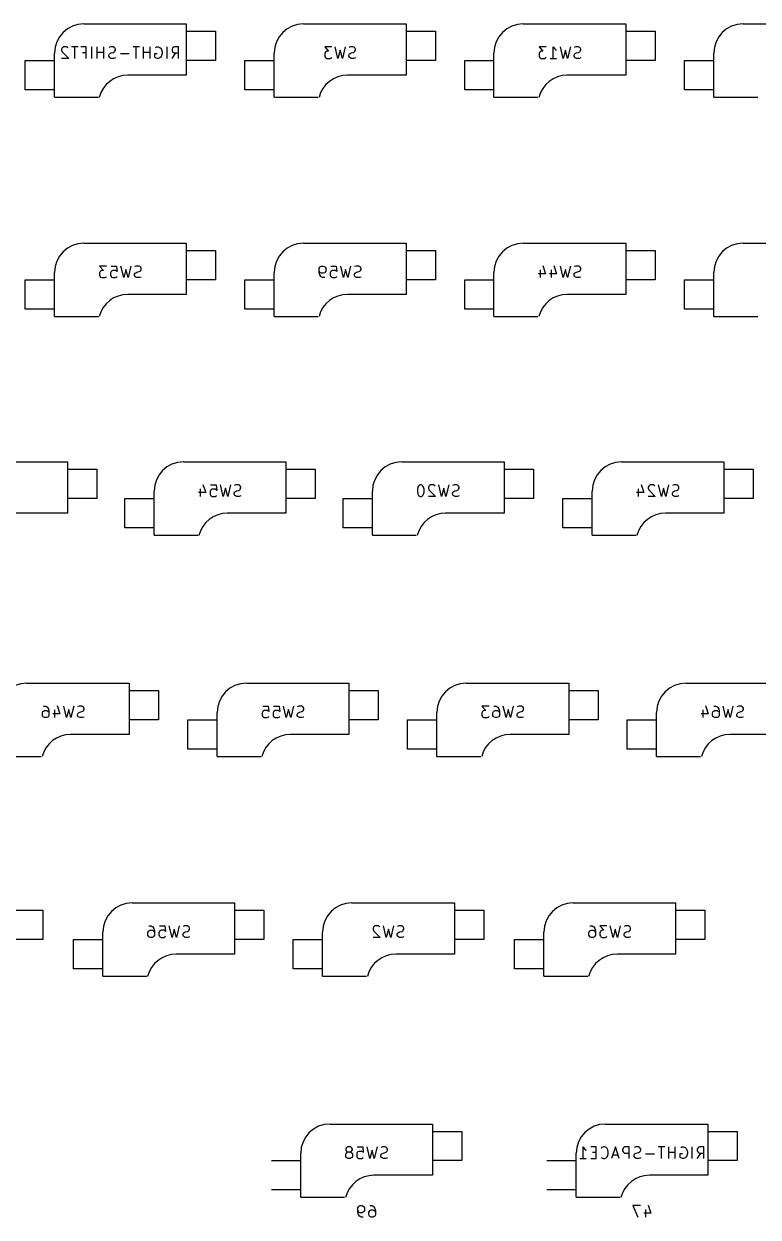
# Model space of a CAD drawing. Extents: x 31 to 377, y -115 to -12.
# Drawn here: x 202.8 to 266.5, y -115.1 to -11.7 of the extents above; entities that cross this region are included whole.
import ezdxf

# ---------------------------------------------------------------- set-up
doc = ezdxf.new("R2010")
doc.units = 0
doc.layers.add('BLACK', color=7, linetype='CONTINUOUS')

msp = doc.modelspace()

# ---------------------------------------------------------------- linework, layer by layer
at = {"layer": 'BLACK', "linetype": 'CONTINUOUS'}
for p, q in [((208.026, -11.684), (216.916, -11.684)), ((216.916, -11.684), (216.916, -16.129)), ((216.916, -12.319), (219.456, -12.319)), ((219.456, -12.319), (219.456, -14.859)), ((227.076, -11.684), (235.966, -11.684)), ((235.966, -11.684), (235.966, -16.129)), ((235.966, -12.319), (238.506, -12.319)), ((238.506, -12.319), (238.506, -14.859)), ((246.126, -11.684), (255.016, -11.684)), ((255.016, -11.684), (255.016, -16.129)), ((255.016, -12.319), (257.556, -12.319)), ((257.556, -12.319), (257.556, -14.859)), ((265.176, -11.684), (274.066, -11.684)), ((205.486, -18.034), (205.486, -14.224)), ((206.153, -13.7716), (206.106, -13.8669)), ((206.106, -13.8669), (206.106, -13.9621)), ((206.106, -13.9621), (206.153, -14.105)), ((206.201, -13.724), (206.153, -13.7716)), ((206.153, -14.105), (206.725, -14.6764)), ((206.296, -13.6764), (206.201, -13.724)), ((206.534, -13.6764), (206.296, -13.6764)), ((206.63, -13.724), (206.534, -13.6764)), ((206.677, -13.7716), (206.63, -13.724)), ((207.534, -13.6764), (206.963, -13.6764)), ((207.249, -14.6764), (207.249, -13.6764)), ((208.249, -13.6764), (207.772, -13.6764)), ((207.915, -14.1526), (208.249, -14.1526)), ((208.249, -14.6764), (208.249, -13.6764)), ((208.725, -14.6764), (208.725, -13.6764)), ((209.201, -14.6764), (209.201, -13.6764)), ((209.772, -14.1526), (209.201, -14.1526)), ((209.772, -14.6764), (209.772, -13.6764)), ((210.344, -13.6764), (210.201, -13.724)), ((210.201, -14.3907), (210.249, -14.2954)), ((210.201, -14.4859), (210.201, -14.3907)), ((210.249, -14.2954), (210.296, -14.2478)), ((210.296, -14.2478), (210.391, -14.2002)), ((210.582, -13.6764), (210.344, -13.6764)), ((210.391, -14.2002), (210.582, -14.1526)), ((210.677, -13.724), (210.582, -13.6764)), ((210.582, -14.1526), (210.677, -14.105)), ((210.725, -13.7716), (210.677, -13.724)), ((210.677, -14.105), (210.725, -14.0573)), ((210.772, -13.8669), (210.725, -13.7716)), ((210.725, -14.0573), (210.772, -13.9621)), ((210.772, -13.9621), (210.772, -13.8669)), ((211.963, -14.2954), (211.201, -14.2954)), ((212.868, -13.6764), (212.296, -13.6764)), ((212.582, -14.6764), (212.582, -13.6764)), ((213.201, -14.6764), (213.201, -13.6764)), ((213.772, -14.1526), (213.201, -14.1526)), ((213.772, -14.6764), (213.772, -13.6764)), ((214.201, -14.5811), (214.201, -14.2478)), ((214.201, -14.2478), (214.391, -14.2478)), ((214.249, -13.724), (214.344, -13.6764)), ((214.344, -13.6764), (214.487, -13.6764)), ((214.487, -13.6764), (214.63, -13.724)), ((214.63, -13.724), (214.725, -13.8192)), ((214.725, -13.8192), (214.772, -13.9145)), ((214.772, -14.4383), (214.725, -14.5335)), ((214.772, -13.9145), (214.82, -14.105)), ((214.82, -14.2478), (214.772, -14.4383)), ((214.82, -14.105), (214.82, -14.2478)), ((215.249, -14.6764), (215.249, -13.6764)), ((215.725, -13.7716), (215.677, -13.8669)), ((215.677, -13.8669), (215.677, -14.0097)), ((215.677, -14.0097), (215.725, -14.105)), ((215.677, -14.6764), (216.011, -14.2002)), ((215.772, -13.724), (215.725, -13.7716)), ((215.725, -14.105), (215.772, -14.1526)), ((215.868, -13.6764), (215.772, -13.724)), ((215.772, -14.1526), (215.868, -14.2002)), ((216.249, -13.6764), (215.868, -13.6764)), ((215.868, -14.2002), (216.249, -14.2002)), ((216.249, -14.6764), (216.249, -13.6764)), ((224.536, -18.034), (224.536, -14.224)), ((229.537, -13.6764), (228.918, -13.6764)), ((228.918, -13.6764), (229.251, -14.0573)), ((228.965, -14.1526), (228.918, -14.2478)), ((228.918, -14.2478), (228.918, -14.4859)), ((229.013, -14.105), (228.965, -14.1526)), ((229.108, -14.0573), (229.013, -14.105)), ((229.251, -14.0573), (229.108, -14.0573)), ((230.061, -14.6764), (229.822, -13.6764)), ((230.251, -13.9621), (230.061, -14.6764)), ((230.441, -14.6764), (230.251, -13.9621)), ((230.68, -13.6764), (230.441, -14.6764)), ((231.156, -13.6764), (231.013, -13.724)), ((231.013, -14.3907), (231.061, -14.2954)), ((231.013, -14.4859), (231.013, -14.3907)), ((231.061, -14.2954), (231.108, -14.2478)), ((231.108, -14.2478), (231.203, -14.2002)), ((231.394, -13.6764), (231.156, -13.6764)), ((231.203, -14.2002), (231.394, -14.1526)), ((231.489, -13.724), (231.394, -13.6764)), ((231.394, -14.1526), (231.489, -14.105)), ((231.537, -13.7716), (231.489, -13.724)), ((231.489, -14.105), (231.537, -14.0573)), ((231.584, -13.8669), (231.537, -13.7716)), ((231.537, -14.0573), (231.584, -13.9621)), ((231.584, -13.9621), (231.584, -13.8669)), ((243.586, -18.034), (243.586, -14.224)), ((248.111, -13.6764), (247.491, -13.6764)), ((247.491, -13.6764), (247.825, -14.0573)), ((247.539, -14.1526), (247.491, -14.2478)), ((247.491, -14.2478), (247.491, -14.4859)), ((247.587, -14.105), (247.539, -14.1526)), ((247.682, -14.0573), (247.587, -14.105)), ((247.825, -14.0573), (247.682, -14.0573)), ((248.73, -14.6764), (248.73, -13.6764)), ((248.73, -13.6764), (248.825, -13.8192)), ((248.825, -13.8192), (248.92, -13.9145)), ((248.92, -13.9145), (249.015, -13.9621)), ((249.587, -14.6764), (249.349, -13.6764)), ((249.777, -13.9621), (249.587, -14.6764)), ((249.968, -14.6764), (249.777, -13.9621)), ((250.206, -13.6764), (249.968, -14.6764)), ((250.682, -13.6764), (250.539, -13.724)), ((250.539, -14.3907), (250.587, -14.2954)), ((250.539, -14.4859), (250.539, -14.3907)), ((250.587, -14.2954), (250.634, -14.2478)), ((250.634, -14.2478), (250.73, -14.2002)), ((250.92, -13.6764), (250.682, -13.6764)), ((250.73, -14.2002), (250.92, -14.1526)), ((251.015, -13.724), (250.92, -13.6764)), ((250.92, -14.1526), (251.015, -14.105)), ((251.063, -13.7716), (251.015, -13.724)), ((251.015, -14.105), (251.063, -14.0573)), ((251.111, -13.8669), (251.063, -13.7716)), ((251.063, -14.0573), (251.111, -13.9621)), ((251.111, -13.9621), (251.111, -13.8669)), ((262.636, -18.034), (262.636, -14.224)), ((202.946, -14.859), (205.486, -14.859)), ((202.946, -17.399), (202.946, -14.859)), ((206.725, -14.6764), (206.106, -14.6764)), ((210.249, -14.5811), (210.201, -14.4859)), ((210.296, -14.6288), (210.249, -14.5811)), ((210.391, -14.6764), (210.296, -14.6288)), ((210.63, -14.6764), (210.391, -14.6764)), ((210.772, -14.6288), (210.63, -14.6764)), ((214.249, -14.6288), (214.201, -14.5811)), ((214.391, -14.6764), (214.249, -14.6288)), ((214.487, -14.6764), (214.391, -14.6764)), ((214.63, -14.6288), (214.487, -14.6764)), ((214.725, -14.5335), (214.63, -14.6288)), ((219.456, -14.859), (216.916, -14.859)), ((221.996, -14.859), (224.536, -14.859)), ((221.996, -17.399), (221.996, -14.859)), ((228.918, -14.4859), (228.965, -14.5811)), ((228.965, -14.5811), (229.013, -14.6288)), ((229.013, -14.6288), (229.108, -14.6764)), ((229.108, -14.6764), (229.394, -14.6764)), ((229.394, -14.6764), (229.489, -14.6288)), ((229.489, -14.6288), (229.537, -14.5811)), ((231.061, -14.5811), (231.013, -14.4859)), ((231.108, -14.6288), (231.061, -14.5811)), ((231.203, -14.6764), (231.108, -14.6288)), ((231.441, -14.6764), (231.203, -14.6764)), ((231.584, -14.6288), (231.441, -14.6764)), ((238.506, -14.859), (235.966, -14.859)), ((241.046, -14.859), (243.586, -14.859)), ((241.046, -17.399), (241.046, -14.859)), ((247.491, -14.4859), (247.539, -14.5811)), ((247.539, -14.5811), (247.587, -14.6288)), ((247.587, -14.6288), (247.682, -14.6764)), ((247.682, -14.6764), (247.968, -14.6764)), ((247.968, -14.6764), (248.063, -14.6288)), ((248.063, -14.6288), (248.111, -14.5811)), ((248.444, -14.6764), (249.015, -14.6764)), ((250.587, -14.5811), (250.539, -14.4859)), ((250.634, -14.6288), (250.587, -14.5811)), ((250.73, -14.6764), (250.634, -14.6288)), ((250.968, -14.6764), (250.73, -14.6764)), ((251.111, -14.6288), (250.968, -14.6764)), ((257.556, -14.859), (255.016, -14.859)), ((260.096, -14.859), (262.636, -14.859)), ((260.096, -17.399), (260.096, -14.859)), ((216.916, -16.129), (211.836, -16.129)), ((235.966, -16.129), (230.886, -16.129)), ((255.016, -16.129), (249.936, -16.129)), ((205.486, -17.399), (202.946, -17.399)), ((224.536, -17.399), (221.996, -17.399)), ((243.586, -17.399), (241.046, -17.399)), ((262.636, -17.399), (260.096, -17.399)), ((205.486, -18.034), (209.296, -18.034)), ((224.536, -18.034), (228.346, -18.034)), ((243.586, -18.034), (247.396, -18.034)), ((262.636, -18.034), (266.446, -18.034)), ((208.026, -30.6889), (216.916, -30.6889)), ((216.916, -30.6889), (216.916, -35.1339)), ((227.076, -30.6889), (235.966, -30.6889)), ((235.966, -30.6889), (235.966, -35.1339)), ((246.126, -30.6889), (255.016, -30.6889)), ((255.016, -30.6889), (255.016, -35.1339)), ((265.176, -30.6889), (274.066, -30.6889)), ((216.916, -31.3239), (219.456, -31.3239)), ((219.456, -31.3239), (219.456, -33.8639)), ((235.966, -31.3239), (238.506, -31.3239)), ((238.506, -31.3239), (238.506, -33.8639)), ((255.016, -31.3239), (257.556, -31.3239)), ((257.556, -31.3239), (257.556, -33.8639)), ((210.011, -32.6813), (209.391, -32.6813)), ((209.391, -32.6813), (209.725, -33.0622)), ((209.582, -33.0622), (209.487, -33.1099)), ((209.725, -33.0622), (209.582, -33.0622)), ((210.391, -32.6813), (210.868, -32.6813)), ((210.534, -33.0622), (210.439, -33.1099)), ((210.772, -33.0622), (210.534, -33.0622)), ((210.868, -33.1099), (210.772, -33.0622)), ((210.868, -32.6813), (210.915, -33.1575)), ((211.487, -33.6813), (211.249, -32.6813)), ((211.677, -32.967), (211.487, -33.6813)), ((211.868, -33.6813), (211.677, -32.967)), ((212.106, -32.6813), (211.868, -33.6813)), ((212.582, -32.6813), (212.439, -32.7289)), ((212.82, -32.6813), (212.582, -32.6813)), ((212.915, -32.7289), (212.82, -32.6813)), ((212.963, -32.7765), (212.915, -32.7289)), ((212.915, -33.1099), (212.963, -33.0622)), ((213.011, -32.8718), (212.963, -32.7765)), ((212.963, -33.0622), (213.011, -32.967)), ((213.011, -32.967), (213.011, -32.8718)), ((228.441, -32.8718), (228.489, -32.7765)), ((228.441, -33.2527), (228.441, -32.8718)), ((228.489, -32.7765), (228.537, -32.7289)), ((228.537, -32.7289), (228.632, -32.6813)), ((228.632, -32.6813), (228.822, -32.6813)), ((228.822, -32.6813), (228.918, -32.7289)), ((228.918, -32.7289), (228.965, -32.7765)), ((228.965, -32.7765), (229.013, -32.8718)), ((229.013, -32.8718), (229.013, -33.1099)), ((229.441, -32.6813), (229.918, -32.6813)), ((229.584, -33.0622), (229.489, -33.1099)), ((229.822, -33.0622), (229.584, -33.0622)), ((229.918, -33.1099), (229.822, -33.0622)), ((229.918, -32.6813), (229.965, -33.1575)), ((230.537, -33.6813), (230.299, -32.6813)), ((230.727, -32.967), (230.537, -33.6813)), ((230.918, -33.6813), (230.727, -32.967)), ((231.156, -32.6813), (230.918, -33.6813)), ((231.632, -32.6813), (231.489, -32.7289)), ((231.87, -32.6813), (231.632, -32.6813)), ((231.965, -32.7289), (231.87, -32.6813)), ((232.013, -32.7765), (231.965, -32.7289)), ((231.965, -33.1099), (232.013, -33.0622)), ((232.061, -32.8718), (232.013, -32.7765)), ((232.013, -33.0622), (232.061, -32.967)), ((232.061, -32.967), (232.061, -32.8718)), ((247.587, -33.0146), (247.587, -33.6813)), ((247.825, -32.6337), (248.063, -33.3479)), ((248.539, -33.0146), (248.539, -33.6813)), ((248.777, -32.6337), (249.015, -33.3479)), ((249.587, -33.6813), (249.349, -32.6813)), ((249.777, -32.967), (249.587, -33.6813)), ((249.968, -33.6813), (249.777, -32.967)), ((250.206, -32.6813), (249.968, -33.6813)), ((250.682, -32.6813), (250.539, -32.7289)), ((250.92, -32.6813), (250.682, -32.6813)), ((251.015, -32.7289), (250.92, -32.6813)), ((251.063, -32.7765), (251.015, -32.7289)), ((251.015, -33.1099), (251.063, -33.0622)), ((251.111, -32.8718), (251.063, -32.7765)), ((251.063, -33.0622), (251.111, -32.967)), ((251.111, -32.967), (251.111, -32.8718)), ((202.946, -33.8639), (205.486, -33.8639)), ((202.946, -36.4039), (202.946, -33.8639)), ((205.486, -37.0389), (205.486, -33.2289)), ((209.439, -33.1575), (209.391, -33.2527)), ((209.391, -33.2527), (209.391, -33.4908)), ((209.391, -33.4908), (209.439, -33.586)), ((209.487, -33.1099), (209.439, -33.1575)), ((209.439, -33.586), (209.487, -33.6337)), ((209.487, -33.6337), (209.582, -33.6813)), ((209.582, -33.6813), (209.868, -33.6813)), ((209.868, -33.6813), (209.963, -33.6337)), ((209.963, -33.6337), (210.011, -33.586)), ((210.391, -33.1575), (210.344, -33.2527)), ((210.344, -33.2527), (210.344, -33.4908)), ((210.344, -33.4908), (210.391, -33.586)), ((210.439, -33.1099), (210.391, -33.1575)), ((210.391, -33.586), (210.439, -33.6337)), ((210.439, -33.6337), (210.534, -33.6813)), ((210.534, -33.6813), (210.772, -33.6813)), ((210.772, -33.6813), (210.868, -33.6337)), ((210.915, -33.1575), (210.868, -33.1099)), ((210.868, -33.6337), (210.915, -33.586)), ((212.439, -33.3956), (212.487, -33.3003)), ((212.439, -33.4908), (212.439, -33.3956)), ((212.487, -33.586), (212.439, -33.4908)), ((212.487, -33.3003), (212.534, -33.2527)), ((212.534, -33.6337), (212.487, -33.586)), ((212.534, -33.2527), (212.63, -33.2051)), ((212.63, -33.6813), (212.534, -33.6337)), ((212.63, -33.2051), (212.82, -33.1575)), ((212.868, -33.6813), (212.63, -33.6813)), ((212.82, -33.1575), (212.915, -33.1099)), ((213.011, -33.6337), (212.868, -33.6813)), ((219.456, -33.8639), (216.916, -33.8639)), ((221.996, -33.8639), (224.536, -33.8639)), ((221.996, -36.4039), (221.996, -33.8639)), ((224.536, -37.0389), (224.536, -33.2289)), ((228.489, -33.2051), (228.441, -33.1099)), ((228.489, -33.4432), (228.441, -33.2527)), ((228.537, -33.2527), (228.489, -33.2051)), ((228.584, -33.586), (228.489, -33.4432)), ((228.632, -33.3003), (228.537, -33.2527)), ((228.632, -33.6337), (228.584, -33.586)), ((228.822, -33.3003), (228.632, -33.3003)), ((228.727, -33.6813), (228.632, -33.6337)), ((228.918, -33.6813), (228.727, -33.6813)), ((228.918, -33.2527), (228.822, -33.3003)), ((228.965, -33.2051), (228.918, -33.2527)), ((229.013, -33.1099), (228.965, -33.2051)), ((229.441, -33.1575), (229.394, -33.2527)), ((229.394, -33.2527), (229.394, -33.4908)), ((229.394, -33.4908), (229.441, -33.586)), ((229.489, -33.1099), (229.441, -33.1575)), ((229.441, -33.586), (229.489, -33.6337)), ((229.489, -33.6337), (229.584, -33.6813)), ((229.584, -33.6813), (229.822, -33.6813)), ((229.822, -33.6813), (229.918, -33.6337)), ((229.965, -33.1575), (229.918, -33.1099)), ((229.918, -33.6337), (229.965, -33.586)), ((231.489, -33.3956), (231.537, -33.3003)), ((231.489, -33.4908), (231.489, -33.3956)), ((231.537, -33.586), (231.489, -33.4908)), ((231.537, -33.3003), (231.584, -33.2527)), ((231.584, -33.6337), (231.537, -33.586)), ((231.584, -33.2527), (231.68, -33.2051)), ((231.68, -33.6813), (231.584, -33.6337)), ((231.68, -33.2051), (231.87, -33.1575)), ((231.918, -33.6813), (231.68, -33.6813)), ((231.87, -33.1575), (231.965, -33.1099)), ((232.061, -33.6337), (231.918, -33.6813)), ((238.506, -33.8639), (235.966, -33.8639)), ((241.046, -33.8639), (243.586, -33.8639)), ((241.046, -36.4039), (241.046, -33.8639)), ((243.586, -37.0389), (243.586, -33.2289)), ((248.063, -33.3479), (247.444, -33.3479)), ((249.015, -33.3479), (248.396, -33.3479)), ((250.539, -33.3956), (250.587, -33.3003)), ((250.539, -33.4908), (250.539, -33.3956)), ((250.587, -33.586), (250.539, -33.4908)), ((250.587, -33.3003), (250.634, -33.2527)), ((250.634, -33.6337), (250.587, -33.586)), ((250.634, -33.2527), (250.73, -33.2051)), ((250.73, -33.6813), (250.634, -33.6337)), ((250.73, -33.2051), (250.92, -33.1575)), ((250.968, -33.6813), (250.73, -33.6813)), ((250.92, -33.1575), (251.015, -33.1099)), ((251.111, -33.6337), (250.968, -33.6813)), ((257.556, -33.8639), (255.016, -33.8639)), ((260.096, -33.8639), (262.636, -33.8639)), ((260.096, -36.4039), (260.096, -33.8639)), ((262.636, -37.0389), (262.636, -33.2289)), ((216.916, -35.1339), (211.836, -35.1339)), ((235.966, -35.1339), (230.886, -35.1339)), ((255.016, -35.1339), (249.936, -35.1339)), ((205.486, -36.4039), (202.946, -36.4039)), ((205.486, -37.0389), (209.296, -37.0389)), ((224.536, -36.4039), (221.996, -36.4039)), ((224.536, -37.0389), (228.346, -37.0389)), ((243.586, -36.4039), (241.046, -36.4039)), ((243.586, -37.0389), (247.396, -37.0389)), ((262.636, -36.4039), (260.096, -36.4039)), ((262.636, -37.0389), (266.446, -37.0389)), ((197.739, -49.657), (206.629, -49.657)), ((206.629, -49.657), (206.629, -54.102)), ((206.629, -50.292), (209.169, -50.292)), ((209.169, -50.292), (209.169, -52.832)), ((216.662, -49.657), (225.552, -49.657)), ((225.552, -49.657), (225.552, -54.102)), ((225.552, -50.292), (228.092, -50.292)), ((228.092, -50.292), (228.092, -52.832)), ((235.585, -49.657), (244.475, -49.657)), ((244.475, -49.657), (244.475, -54.102)), ((244.475, -50.292), (247.015, -50.292)), ((247.015, -50.292), (247.015, -52.832)), ((254.635, -49.657), (263.525, -49.657)), ((263.525, -49.657), (263.525, -54.102)), ((263.525, -50.292), (266.065, -50.292)), ((266.065, -50.292), (266.065, -52.832)), ((218.361, -51.6018), (218.599, -52.316)), ((219.027, -51.6494), (219.504, -51.6494)), ((219.504, -51.6494), (219.551, -52.1256)), ((220.123, -52.6494), (219.885, -51.6494)), ((220.742, -51.6494), (220.504, -52.6494)), ((221.218, -51.6494), (221.075, -51.697)), ((221.456, -51.6494), (221.218, -51.6494)), ((221.551, -51.697), (221.456, -51.6494)), ((221.599, -51.7446), (221.551, -51.697)), ((237.093, -51.697), (237.046, -51.7446)), ((237.189, -51.6494), (237.093, -51.697)), ((237.284, -51.6494), (237.189, -51.6494)), ((237.379, -51.697), (237.284, -51.6494)), ((237.427, -51.7446), (237.379, -51.697)), ((237.998, -51.697), (237.95, -51.7446)), ((238.093, -51.6494), (237.998, -51.697)), ((238.331, -51.6494), (238.093, -51.6494)), ((238.427, -51.697), (238.331, -51.6494)), ((238.474, -51.7446), (238.427, -51.697)), ((239.046, -52.6494), (238.808, -51.6494)), ((239.665, -51.6494), (239.427, -52.6494)), ((240.141, -51.6494), (239.998, -51.697)), ((240.379, -51.6494), (240.141, -51.6494)), ((240.474, -51.697), (240.379, -51.6494)), ((240.522, -51.7446), (240.474, -51.697)), ((256.334, -51.6018), (256.572, -52.316)), ((257.048, -51.697), (257, -51.7446)), ((257.143, -51.6494), (257.048, -51.697)), ((257.381, -51.6494), (257.143, -51.6494)), ((257.477, -51.697), (257.381, -51.6494)), ((257.524, -51.7446), (257.477, -51.697)), ((258.096, -52.6494), (257.858, -51.6494)), ((258.715, -51.6494), (258.477, -52.6494)), ((259.191, -51.6494), (259.048, -51.697)), ((259.429, -51.6494), (259.191, -51.6494)), ((259.524, -51.697), (259.429, -51.6494)), ((259.572, -51.7446), (259.524, -51.697)), ((214.122, -56.007), (214.122, -52.197)), ((218.599, -52.316), (217.98, -52.316)), ((218.123, -51.9827), (218.123, -52.6494)), ((219.027, -52.1256), (218.98, -52.2208)), ((218.98, -52.2208), (218.98, -52.4589)), ((218.98, -52.4589), (219.027, -52.5541)), ((219.075, -52.078), (219.027, -52.1256)), ((219.027, -52.5541), (219.075, -52.6018)), ((219.17, -52.0303), (219.075, -52.078)), ((219.075, -52.6018), (219.17, -52.6494)), ((219.408, -52.0303), (219.17, -52.0303)), ((219.17, -52.6494), (219.408, -52.6494)), ((219.504, -52.078), (219.408, -52.0303)), ((219.408, -52.6494), (219.504, -52.6018)), ((219.551, -52.1256), (219.504, -52.078)), ((219.504, -52.6018), (219.551, -52.5541)), ((220.313, -51.9351), (220.123, -52.6494)), ((220.504, -52.6494), (220.313, -51.9351)), ((221.075, -52.3637), (221.123, -52.2684)), ((221.075, -52.4589), (221.075, -52.3637)), ((221.123, -52.5541), (221.075, -52.4589)), ((221.123, -52.2684), (221.17, -52.2208)), ((221.17, -52.6018), (221.123, -52.5541)), ((221.17, -52.2208), (221.266, -52.1732)), ((221.266, -52.6494), (221.17, -52.6018)), ((221.266, -52.1732), (221.456, -52.1256)), ((221.504, -52.6494), (221.266, -52.6494)), ((221.456, -52.1256), (221.551, -52.078)), ((221.647, -52.6018), (221.504, -52.6494)), ((221.551, -52.078), (221.599, -52.0303)), ((221.647, -51.8399), (221.599, -51.7446)), ((221.599, -52.0303), (221.647, -51.9351)), ((221.647, -51.9351), (221.647, -51.8399)), ((233.045, -56.007), (233.045, -52.197)), ((236.998, -51.8399), (236.95, -52.0303)), ((236.95, -52.0303), (236.95, -52.2684)), ((236.95, -52.2684), (236.998, -52.4589)), ((237.046, -51.7446), (236.998, -51.8399)), ((236.998, -52.4589), (237.046, -52.5541)), ((237.046, -52.5541), (237.093, -52.6018)), ((237.093, -52.6018), (237.189, -52.6494)), ((237.189, -52.6494), (237.284, -52.6494)), ((237.284, -52.6494), (237.379, -52.6018)), ((237.379, -52.6018), (237.427, -52.5541)), ((237.474, -51.8399), (237.427, -51.7446)), ((237.427, -52.5541), (237.474, -52.4589)), ((237.522, -52.0303), (237.474, -51.8399)), ((237.474, -52.4589), (237.522, -52.2684)), ((237.522, -52.2684), (237.522, -52.0303)), ((237.95, -51.7446), (237.903, -51.8399)), ((237.903, -51.8399), (237.903, -51.9351)), ((237.903, -51.9351), (237.95, -52.078)), ((238.522, -52.6494), (237.903, -52.6494)), ((237.95, -52.078), (238.522, -52.6494)), ((239.236, -51.9351), (239.046, -52.6494)), ((239.427, -52.6494), (239.236, -51.9351)), ((239.998, -52.3637), (240.046, -52.2684)), ((239.998, -52.4589), (239.998, -52.3637)), ((240.046, -52.5541), (239.998, -52.4589)), ((240.046, -52.2684), (240.093, -52.2208)), ((240.093, -52.6018), (240.046, -52.5541)), ((240.093, -52.2208), (240.189, -52.1732)), ((240.189, -52.6494), (240.093, -52.6018)), ((240.189, -52.1732), (240.379, -52.1256)), ((240.427, -52.6494), (240.189, -52.6494)), ((240.379, -52.1256), (240.474, -52.078)), ((240.57, -52.6018), (240.427, -52.6494)), ((240.474, -52.078), (240.522, -52.0303)), ((240.57, -51.8399), (240.522, -51.7446)), ((240.522, -52.0303), (240.57, -51.9351)), ((240.57, -51.9351), (240.57, -51.8399)), ((252.095, -56.007), (252.095, -52.197)), ((256.572, -52.316), (255.953, -52.316)), ((256.096, -51.9827), (256.096, -52.6494)), ((257, -51.7446), (256.953, -51.8399)), ((256.953, -51.8399), (256.953, -51.9351)), ((256.953, -51.9351), (257, -52.078)), ((257.572, -52.6494), (256.953, -52.6494)), ((257, -52.078), (257.572, -52.6494)), ((258.286, -51.9351), (258.096, -52.6494)), ((258.477, -52.6494), (258.286, -51.9351)), ((259.048, -52.3637), (259.096, -52.2684)), ((259.048, -52.4589), (259.048, -52.3637)), ((259.096, -52.5541), (259.048, -52.4589)), ((259.096, -52.2684), (259.143, -52.2208)), ((259.143, -52.6018), (259.096, -52.5541)), ((259.143, -52.2208), (259.239, -52.1732)), ((259.239, -52.6494), (259.143, -52.6018)), ((259.239, -52.1732), (259.429, -52.1256)), ((259.477, -52.6494), (259.239, -52.6494)), ((259.429, -52.1256), (259.524, -52.078)), ((259.62, -52.6018), (259.477, -52.6494)), ((259.524, -52.078), (259.572, -52.0303)), ((259.62, -51.8399), (259.572, -51.7446)), ((259.572, -52.0303), (259.62, -51.9351)), ((259.62, -51.9351), (259.62, -51.8399)), ((209.169, -52.832), (206.629, -52.832)), ((211.582, -52.832), (214.122, -52.832)), ((211.582, -55.372), (211.582, -52.832)), ((228.092, -52.832), (225.552, -52.832)), ((230.505, -52.832), (233.045, -52.832)), ((230.505, -55.372), (230.505, -52.832)), ((247.015, -52.832), (244.475, -52.832)), ((249.555, -52.832), (252.095, -52.832)), ((249.555, -55.372), (249.555, -52.832)), ((266.065, -52.832), (263.525, -52.832)), ((206.629, -54.102), (201.549, -54.102)), ((225.552, -54.102), (220.472, -54.102)), ((244.475, -54.102), (239.395, -54.102)), ((263.525, -54.102), (258.445, -54.102)), ((214.122, -55.372), (211.582, -55.372)), ((233.045, -55.372), (230.505, -55.372)), ((252.095, -55.372), (249.555, -55.372)), ((214.122, -56.007), (217.932, -56.007)), ((233.045, -56.007), (236.855, -56.007)), ((252.095, -56.007), (255.905, -56.007)), ((203.073, -68.834), (211.963, -68.834)), ((211.963, -68.834), (211.963, -73.279)), ((222.123, -68.834), (231.013, -68.834)), ((231.013, -68.834), (231.013, -73.279)), ((241.173, -68.834), (250.063, -68.834)), ((250.063, -68.834), (250.063, -73.279)), ((260.223, -68.834), (269.113, -68.834)), ((211.963, -69.469), (214.503, -69.469)), ((214.503, -69.469), (214.503, -72.009)), ((231.013, -69.469), (233.553, -69.469)), ((233.553, -69.469), (233.553, -72.009)), ((250.063, -69.469), (252.603, -69.469)), ((252.603, -69.469), (252.603, -72.009)), ((204.438, -71.3978), (204.486, -71.3026)), ((204.486, -71.3026), (204.534, -71.255)), ((204.534, -70.8264), (204.724, -70.8264)), ((204.534, -71.255), (204.629, -71.2073)), ((204.629, -71.2073), (204.819, -71.2073)), ((204.724, -70.8264), (204.819, -70.874)), ((204.819, -70.874), (204.867, -70.9216)), ((204.819, -71.2073), (204.915, -71.255)), ((204.867, -70.9216), (204.962, -71.0645)), ((204.915, -71.255), (204.962, -71.3026)), ((204.962, -71.0645), (205.01, -71.255)), ((204.962, -71.3026), (205.01, -71.3978)), ((205.01, -71.255), (205.01, -71.6359)), ((205.486, -71.1597), (205.486, -71.8264)), ((205.724, -70.7788), (205.962, -71.493)), ((206.534, -71.8264), (206.296, -70.8264)), ((206.724, -71.1121), (206.534, -71.8264)), ((206.915, -71.8264), (206.724, -71.1121)), ((207.153, -70.8264), (206.915, -71.8264)), ((207.629, -70.8264), (207.486, -70.874)), ((207.581, -71.3978), (207.677, -71.3502)), ((207.867, -70.8264), (207.629, -70.8264)), ((207.677, -71.3502), (207.867, -71.3026)), ((207.962, -70.874), (207.867, -70.8264)), ((207.867, -71.3026), (207.962, -71.255)), ((208.01, -70.9216), (207.962, -70.874)), ((207.962, -71.255), (208.01, -71.2073)), ((208.058, -71.0169), (208.01, -70.9216)), ((208.01, -71.2073), (208.058, -71.1121)), ((208.058, -71.1121), (208.058, -71.0169)), ((223.536, -71.3026), (223.488, -71.3978)), ((223.536, -70.8264), (224.012, -70.8264)), ((223.584, -71.255), (223.536, -71.3026)), ((223.679, -71.2073), (223.584, -71.255)), ((223.917, -71.2073), (223.679, -71.2073)), ((224.012, -71.255), (223.917, -71.2073)), ((224.012, -70.8264), (224.06, -71.3026)), ((224.06, -71.3026), (224.012, -71.255)), ((224.488, -71.3026), (224.441, -71.3978)), ((224.488, -70.8264), (224.965, -70.8264)), ((224.536, -71.255), (224.488, -71.3026)), ((224.631, -71.2073), (224.536, -71.255)), ((224.869, -71.2073), (224.631, -71.2073)), ((224.965, -71.255), (224.869, -71.2073)), ((224.965, -70.8264), (225.012, -71.3026)), ((225.012, -71.3026), (224.965, -71.255)), ((225.584, -71.8264), (225.346, -70.8264)), ((225.774, -71.1121), (225.584, -71.8264)), ((225.965, -71.8264), (225.774, -71.1121)), ((226.203, -70.8264), (225.965, -71.8264)), ((226.679, -70.8264), (226.536, -70.874)), ((226.631, -71.3978), (226.727, -71.3502)), ((226.917, -70.8264), (226.679, -70.8264)), ((226.727, -71.3502), (226.917, -71.3026)), ((227.012, -70.874), (226.917, -70.8264)), ((226.917, -71.3026), (227.012, -71.255)), ((227.06, -70.9216), (227.012, -70.874)), ((227.012, -71.255), (227.06, -71.2073)), ((227.108, -71.0169), (227.06, -70.9216)), ((227.06, -71.2073), (227.108, -71.1121)), ((227.108, -71.1121), (227.108, -71.0169)), ((243.158, -70.8264), (242.538, -70.8264)), ((242.538, -70.8264), (242.872, -71.2073)), ((242.586, -71.3026), (242.538, -71.3978)), ((242.634, -71.255), (242.586, -71.3026)), ((242.729, -71.2073), (242.634, -71.255)), ((242.872, -71.2073), (242.729, -71.2073)), ((243.491, -71.3978), (243.538, -71.3026)), ((243.538, -71.3026), (243.586, -71.255)), ((243.586, -70.8264), (243.777, -70.8264)), ((243.586, -71.255), (243.681, -71.2073)), ((243.681, -71.2073), (243.872, -71.2073)), ((243.777, -70.8264), (243.872, -70.874)), ((243.872, -70.874), (243.919, -70.9216)), ((243.872, -71.2073), (243.967, -71.255)), ((243.919, -70.9216), (244.015, -71.0645)), ((243.967, -71.255), (244.015, -71.3026)), ((244.015, -71.0645), (244.062, -71.255)), ((244.015, -71.3026), (244.062, -71.3978)), ((244.062, -71.255), (244.062, -71.6359)), ((244.634, -71.8264), (244.396, -70.8264)), ((244.824, -71.1121), (244.634, -71.8264)), ((245.015, -71.8264), (244.824, -71.1121)), ((245.253, -70.8264), (245.015, -71.8264)), ((245.729, -70.8264), (245.586, -70.874)), ((245.681, -71.3978), (245.777, -71.3502)), ((245.967, -70.8264), (245.729, -70.8264)), ((245.777, -71.3502), (245.967, -71.3026)), ((246.062, -70.874), (245.967, -70.8264)), ((245.967, -71.3026), (246.062, -71.255)), ((246.11, -70.9216), (246.062, -70.874)), ((246.062, -71.255), (246.11, -71.2073)), ((246.158, -71.0169), (246.11, -70.9216)), ((246.11, -71.2073), (246.158, -71.1121)), ((246.158, -71.1121), (246.158, -71.0169)), ((261.684, -71.1597), (261.684, -71.8264)), ((261.922, -70.7788), (262.16, -71.493)), ((262.541, -71.3978), (262.588, -71.3026)), ((262.588, -71.3026), (262.636, -71.255)), ((262.636, -70.8264), (262.827, -70.8264)), ((262.636, -71.255), (262.731, -71.2073)), ((262.731, -71.2073), (262.922, -71.2073)), ((262.827, -70.8264), (262.922, -70.874)), ((262.922, -70.874), (262.969, -70.9216)), ((262.922, -71.2073), (263.017, -71.255)), ((262.969, -70.9216), (263.065, -71.0645)), ((263.017, -71.255), (263.065, -71.3026)), ((263.065, -71.0645), (263.112, -71.255)), ((263.065, -71.3026), (263.112, -71.3978)), ((263.112, -71.255), (263.112, -71.6359)), ((263.684, -71.8264), (263.446, -70.8264)), ((263.874, -71.1121), (263.684, -71.8264)), ((264.065, -71.8264), (263.874, -71.1121)), ((264.303, -70.8264), (264.065, -71.8264)), ((264.779, -70.8264), (264.636, -70.874)), ((264.731, -71.3978), (264.827, -71.3502)), ((265.017, -70.8264), (264.779, -70.8264)), ((264.827, -71.3502), (265.017, -71.3026)), ((265.112, -70.874), (265.017, -70.8264)), ((265.017, -71.3026), (265.112, -71.255)), ((265.16, -70.9216), (265.112, -70.874)), ((265.112, -71.255), (265.16, -71.2073)), ((265.208, -71.0169), (265.16, -70.9216)), ((265.16, -71.2073), (265.208, -71.1121)), ((265.208, -71.1121), (265.208, -71.0169)), ((204.438, -71.6359), (204.438, -71.3978)), ((204.486, -71.7311), (204.438, -71.6359)), ((204.534, -71.7788), (204.486, -71.7311)), ((204.629, -71.8264), (204.534, -71.7788)), ((204.819, -71.8264), (204.629, -71.8264)), ((204.915, -71.7788), (204.819, -71.8264)), ((204.962, -71.7311), (204.915, -71.7788)), ((205.01, -71.6359), (204.962, -71.7311)), ((205.962, -71.493), (205.343, -71.493)), ((207.486, -71.5407), (207.534, -71.4454)), ((207.486, -71.6359), (207.486, -71.5407)), ((207.534, -71.7311), (207.486, -71.6359)), ((207.534, -71.4454), (207.581, -71.3978)), ((207.581, -71.7788), (207.534, -71.7311)), ((207.677, -71.8264), (207.581, -71.7788)), ((207.915, -71.8264), (207.677, -71.8264)), ((208.058, -71.7788), (207.915, -71.8264)), ((214.503, -72.009), (211.963, -72.009)), ((217.043, -72.009), (219.583, -72.009)), ((217.043, -74.549), (217.043, -72.009)), ((219.583, -75.184), (219.583, -71.374)), ((223.488, -71.3978), (223.488, -71.6359)), ((223.488, -71.6359), (223.536, -71.7311)), ((223.536, -71.7311), (223.584, -71.7788)), ((223.584, -71.7788), (223.679, -71.8264)), ((223.679, -71.8264), (223.917, -71.8264)), ((223.917, -71.8264), (224.012, -71.7788)), ((224.012, -71.7788), (224.06, -71.7311)), ((224.441, -71.3978), (224.441, -71.6359)), ((224.441, -71.6359), (224.488, -71.7311)), ((224.488, -71.7311), (224.536, -71.7788)), ((224.536, -71.7788), (224.631, -71.8264)), ((224.631, -71.8264), (224.869, -71.8264)), ((224.869, -71.8264), (224.965, -71.7788)), ((224.965, -71.7788), (225.012, -71.7311)), ((226.536, -71.5407), (226.584, -71.4454)), ((226.536, -71.6359), (226.536, -71.5407)), ((226.584, -71.7311), (226.536, -71.6359)), ((226.584, -71.4454), (226.631, -71.3978)), ((226.631, -71.7788), (226.584, -71.7311)), ((226.727, -71.8264), (226.631, -71.7788)), ((226.965, -71.8264), (226.727, -71.8264)), ((227.108, -71.7788), (226.965, -71.8264)), ((233.553, -72.009), (231.013, -72.009)), ((236.093, -72.009), (238.633, -72.009)), ((236.093, -74.549), (236.093, -72.009)), ((238.633, -75.184), (238.633, -71.374)), ((242.538, -71.3978), (242.538, -71.6359)), ((242.538, -71.6359), (242.586, -71.7311)), ((242.586, -71.7311), (242.634, -71.7788)), ((242.634, -71.7788), (242.729, -71.8264)), ((242.729, -71.8264), (243.015, -71.8264)), ((243.015, -71.8264), (243.11, -71.7788)), ((243.11, -71.7788), (243.158, -71.7311)), ((243.491, -71.6359), (243.491, -71.3978)), ((243.538, -71.7311), (243.491, -71.6359)), ((243.586, -71.7788), (243.538, -71.7311)), ((243.681, -71.8264), (243.586, -71.7788)), ((243.872, -71.8264), (243.681, -71.8264)), ((243.967, -71.7788), (243.872, -71.8264)), ((244.015, -71.7311), (243.967, -71.7788)), ((244.062, -71.6359), (244.015, -71.7311)), ((245.586, -71.5407), (245.634, -71.4454)), ((245.586, -71.6359), (245.586, -71.5407)), ((245.634, -71.7311), (245.586, -71.6359)), ((245.634, -71.4454), (245.681, -71.3978)), ((245.681, -71.7788), (245.634, -71.7311)), ((245.777, -71.8264), (245.681, -71.7788)), ((246.015, -71.8264), (245.777, -71.8264)), ((246.158, -71.7788), (246.015, -71.8264)), ((252.603, -72.009), (250.063, -72.009)), ((255.143, -72.009), (257.683, -72.009)), ((255.143, -74.549), (255.143, -72.009)), ((257.683, -75.184), (257.683, -71.374)), ((262.16, -71.493), (261.541, -71.493)), ((262.541, -71.6359), (262.541, -71.3978)), ((262.588, -71.7311), (262.541, -71.6359)), ((262.636, -71.7788), (262.588, -71.7311)), ((262.731, -71.8264), (262.636, -71.7788)), ((262.922, -71.8264), (262.731, -71.8264)), ((263.017, -71.7788), (262.922, -71.8264)), ((263.065, -71.7311), (263.017, -71.7788)), ((263.112, -71.6359), (263.065, -71.7311)), ((264.636, -71.5407), (264.684, -71.4454)), ((264.636, -71.6359), (264.636, -71.5407)), ((264.684, -71.7311), (264.636, -71.6359)), ((264.684, -71.4454), (264.731, -71.3978)), ((264.731, -71.7788), (264.684, -71.7311)), ((264.827, -71.8264), (264.731, -71.7788)), ((265.065, -71.8264), (264.827, -71.8264)), ((265.208, -71.7788), (265.065, -71.8264)), ((211.963, -73.279), (206.883, -73.279)), ((231.013, -73.279), (225.933, -73.279)), ((250.063, -73.279), (244.983, -73.279)), ((269.113, -73.279), (264.033, -73.279)), ((200.533, -75.184), (204.343, -75.184)), ((219.583, -74.549), (217.043, -74.549)), ((219.583, -75.184), (223.393, -75.184)), ((238.633, -74.549), (236.093, -74.549)), ((238.633, -75.184), (242.443, -75.184)), ((257.683, -74.549), (255.143, -74.549)), ((257.683, -75.184), (261.493, -75.184)), ((212.217, -87.884), (221.107, -87.884)), ((221.107, -87.884), (221.107, -92.329)), ((231.267, -87.884), (240.157, -87.884)), ((240.157, -87.884), (240.157, -92.329)), ((250.444, -87.884), (259.334, -87.884)), ((259.334, -87.884), (259.334, -92.329)), ((201.93, -88.519), (204.47, -88.519)), ((204.47, -88.519), (204.47, -91.059)), ((221.107, -88.519), (223.647, -88.519)), ((223.647, -88.519), (223.647, -91.059)), ((240.157, -88.519), (242.697, -88.519)), ((242.697, -88.519), (242.697, -91.059)), ((259.334, -88.519), (261.874, -88.519)), ((261.874, -88.519), (261.874, -91.059)), ((213.678, -89.8764), (213.868, -89.8764)), ((213.868, -89.8764), (213.963, -89.924)), ((213.963, -89.924), (214.011, -89.9716)), ((214.011, -89.9716), (214.106, -90.1145)), ((214.582, -89.8764), (215.059, -89.8764)), ((215.059, -89.8764), (215.106, -90.3526)), ((215.678, -90.8764), (215.44, -89.8764)), ((216.297, -89.8764), (216.059, -90.8764)), ((216.773, -89.8764), (216.63, -89.924)), ((217.011, -89.8764), (216.773, -89.8764)), ((217.106, -89.924), (217.011, -89.8764)), ((217.154, -89.9716), (217.106, -89.924)), ((217.202, -90.0669), (217.154, -89.9716)), ((233.156, -89.9716), (233.109, -90.0669)), ((233.204, -89.924), (233.156, -89.9716)), ((233.299, -89.8764), (233.204, -89.924)), ((233.537, -89.8764), (233.299, -89.8764)), ((233.632, -89.924), (233.537, -89.8764)), ((233.68, -89.9716), (233.632, -89.924)), ((234.252, -90.8764), (234.013, -89.8764)), ((234.871, -89.8764), (234.632, -90.8764)), ((235.347, -89.8764), (235.204, -89.924)), ((235.585, -89.8764), (235.347, -89.8764)), ((235.68, -89.924), (235.585, -89.8764)), ((235.728, -89.9716), (235.68, -89.924)), ((235.775, -90.0669), (235.728, -89.9716)), ((251.905, -89.8764), (252.095, -89.8764)), ((252.095, -89.8764), (252.19, -89.924)), ((252.19, -89.924), (252.238, -89.9716)), ((252.238, -89.9716), (252.333, -90.1145)), ((253.381, -89.8764), (252.762, -89.8764)), ((252.762, -89.8764), (253.095, -90.2573)), ((253.905, -90.8764), (253.667, -89.8764)), ((254.524, -89.8764), (254.286, -90.8764)), ((255, -89.8764), (254.857, -89.924)), ((255.238, -89.8764), (255, -89.8764)), ((255.333, -89.924), (255.238, -89.8764)), ((255.381, -89.9716), (255.333, -89.924)), ((255.429, -90.0669), (255.381, -89.9716)), ((209.677, -94.234), (209.677, -90.424)), ((213.582, -90.4478), (213.63, -90.3526)), ((213.582, -90.6859), (213.582, -90.4478)), ((213.63, -90.7811), (213.582, -90.6859)), ((213.63, -90.3526), (213.678, -90.305)), ((213.678, -90.8288), (213.63, -90.7811)), ((213.678, -90.305), (213.773, -90.2573)), ((213.773, -90.8764), (213.678, -90.8288)), ((213.773, -90.2573), (213.963, -90.2573)), ((213.963, -90.8764), (213.773, -90.8764)), ((213.963, -90.2573), (214.059, -90.305)), ((214.059, -90.8288), (213.963, -90.8764)), ((214.059, -90.305), (214.106, -90.3526)), ((214.106, -90.7811), (214.059, -90.8288)), ((214.106, -90.1145), (214.154, -90.305)), ((214.106, -90.3526), (214.154, -90.4478)), ((214.154, -90.6859), (214.106, -90.7811)), ((214.154, -90.305), (214.154, -90.6859)), ((214.582, -90.3526), (214.535, -90.4478)), ((214.535, -90.4478), (214.535, -90.6859)), ((214.535, -90.6859), (214.582, -90.7811)), ((214.63, -90.305), (214.582, -90.3526)), ((214.582, -90.7811), (214.63, -90.8288)), ((214.725, -90.2573), (214.63, -90.305)), ((214.63, -90.8288), (214.725, -90.8764)), ((214.963, -90.2573), (214.725, -90.2573)), ((214.725, -90.8764), (214.963, -90.8764)), ((215.059, -90.305), (214.963, -90.2573)), ((214.963, -90.8764), (215.059, -90.8288)), ((215.106, -90.3526), (215.059, -90.305)), ((215.059, -90.8288), (215.106, -90.7811)), ((215.868, -90.1621), (215.678, -90.8764)), ((216.059, -90.8764), (215.868, -90.1621)), ((216.63, -90.5907), (216.678, -90.4954)), ((216.63, -90.6859), (216.63, -90.5907)), ((216.678, -90.7811), (216.63, -90.6859)), ((216.678, -90.4954), (216.725, -90.4478)), ((216.725, -90.8288), (216.678, -90.7811)), ((216.725, -90.4478), (216.821, -90.4002)), ((216.821, -90.8764), (216.725, -90.8288)), ((216.821, -90.4002), (217.011, -90.3526)), ((217.059, -90.8764), (216.821, -90.8764)), ((217.011, -90.3526), (217.106, -90.305)), ((217.202, -90.8288), (217.059, -90.8764)), ((217.106, -90.305), (217.154, -90.2573)), ((217.154, -90.2573), (217.202, -90.1621)), ((217.202, -90.1621), (217.202, -90.0669)), ((228.727, -94.234), (228.727, -90.424)), ((233.109, -90.0669), (233.109, -90.1621)), ((233.109, -90.1621), (233.156, -90.305)), ((233.728, -90.8764), (233.109, -90.8764)), ((233.156, -90.305), (233.728, -90.8764)), ((234.442, -90.1621), (234.252, -90.8764)), ((234.632, -90.8764), (234.442, -90.1621)), ((235.204, -90.5907), (235.252, -90.4954)), ((235.204, -90.6859), (235.204, -90.5907)), ((235.252, -90.7811), (235.204, -90.6859)), ((235.252, -90.4954), (235.299, -90.4478)), ((235.299, -90.8288), (235.252, -90.7811)), ((235.299, -90.4478), (235.394, -90.4002)), ((235.394, -90.8764), (235.299, -90.8288)), ((235.394, -90.4002), (235.585, -90.3526)), ((235.632, -90.8764), (235.394, -90.8764)), ((235.585, -90.3526), (235.68, -90.305)), ((235.775, -90.8288), (235.632, -90.8764)), ((235.68, -90.305), (235.728, -90.2573)), ((235.728, -90.2573), (235.775, -90.1621)), ((235.775, -90.1621), (235.775, -90.0669)), ((247.904, -94.234), (247.904, -90.424)), ((251.809, -90.4478), (251.857, -90.3526)), ((251.809, -90.6859), (251.809, -90.4478)), ((251.857, -90.7811), (251.809, -90.6859)), ((251.857, -90.3526), (251.905, -90.305)), ((251.905, -90.8288), (251.857, -90.7811)), ((251.905, -90.305), (252, -90.2573)), ((252, -90.8764), (251.905, -90.8288)), ((252, -90.2573), (252.19, -90.2573)), ((252.19, -90.8764), (252, -90.8764)), ((252.19, -90.2573), (252.286, -90.305)), ((252.286, -90.8288), (252.19, -90.8764)), ((252.286, -90.305), (252.333, -90.3526)), ((252.333, -90.7811), (252.286, -90.8288)), ((252.333, -90.1145), (252.381, -90.305)), ((252.333, -90.3526), (252.381, -90.4478)), ((252.381, -90.6859), (252.333, -90.7811)), ((252.381, -90.305), (252.381, -90.6859)), ((252.809, -90.3526), (252.762, -90.4478)), ((252.762, -90.4478), (252.762, -90.6859)), ((252.762, -90.6859), (252.809, -90.7811)), ((252.857, -90.305), (252.809, -90.3526)), ((252.809, -90.7811), (252.857, -90.8288)), ((252.952, -90.2573), (252.857, -90.305)), ((252.857, -90.8288), (252.952, -90.8764)), ((253.095, -90.2573), (252.952, -90.2573)), ((252.952, -90.8764), (253.238, -90.8764)), ((253.238, -90.8764), (253.333, -90.8288)), ((253.333, -90.8288), (253.381, -90.7811)), ((254.095, -90.1621), (253.905, -90.8764)), ((254.286, -90.8764), (254.095, -90.1621)), ((254.857, -90.5907), (254.905, -90.4954)), ((254.857, -90.6859), (254.857, -90.5907)), ((254.905, -90.7811), (254.857, -90.6859)), ((254.905, -90.4954), (254.952, -90.4478)), ((254.952, -90.8288), (254.905, -90.7811)), ((254.952, -90.4478), (255.048, -90.4002)), ((255.048, -90.8764), (254.952, -90.8288)), ((255.048, -90.4002), (255.238, -90.3526)), ((255.286, -90.8764), (255.048, -90.8764)), ((255.238, -90.3526), (255.333, -90.305)), ((255.429, -90.8288), (255.286, -90.8764)), ((255.333, -90.305), (255.381, -90.2573)), ((255.381, -90.2573), (255.429, -90.1621)), ((255.429, -90.1621), (255.429, -90.0669)), ((204.47, -91.059), (201.93, -91.059)), ((207.137, -91.059), (209.677, -91.059)), ((207.137, -93.599), (207.137, -91.059)), ((223.647, -91.059), (221.107, -91.059)), ((226.187, -91.059), (228.727, -91.059)), ((226.187, -93.599), (226.187, -91.059)), ((242.697, -91.059), (240.157, -91.059)), ((245.364, -91.059), (247.904, -91.059)), ((245.364, -93.599), (245.364, -91.059)), ((261.874, -91.059), (259.334, -91.059)), ((221.107, -92.329), (216.027, -92.329)), ((240.157, -92.329), (235.077, -92.329)), ((259.334, -92.329), (254.254, -92.329)), ((209.677, -93.599), (207.137, -93.599)), ((228.727, -93.599), (226.187, -93.599)), ((247.904, -93.599), (245.364, -93.599)), ((209.677, -94.234), (213.487, -94.234)), ((228.727, -94.234), (232.537, -94.234)), ((247.904, -94.234), (251.714, -94.234)), ((229.372, -107.051), (238.262, -107.051)), ((238.262, -107.051), (238.262, -111.496)), ((253.248, -107.051), (262.138, -107.051)), ((262.138, -107.051), (262.138, -111.496)), ((238.262, -107.686), (240.802, -107.686)), ((240.802, -107.686), (240.802, -110.226)), ((262.138, -107.686), (264.678, -107.686)), ((264.678, -107.686), (264.678, -110.226)), ((226.832, -113.401), (226.832, -109.591)), ((230.785, -109.139), (230.737, -109.234)), ((230.737, -109.234), (230.737, -109.281)), ((230.737, -109.281), (230.785, -109.377)), ((230.737, -109.662), (230.785, -109.567)), ((230.833, -109.091), (230.785, -109.139)), ((230.785, -109.377), (230.833, -109.424)), ((230.785, -109.567), (230.833, -109.52)), ((230.928, -109.043), (230.833, -109.091)), ((230.833, -109.424), (230.928, -109.472)), ((230.833, -109.52), (230.928, -109.472)), ((231.118, -109.043), (230.928, -109.043)), ((230.928, -109.472), (231.118, -109.472)), ((231.214, -109.091), (231.118, -109.043)), ((231.118, -109.472), (231.214, -109.424)), ((231.118, -109.472), (231.214, -109.52)), ((231.261, -109.139), (231.214, -109.091)), ((231.214, -109.424), (231.261, -109.377)), ((231.214, -109.52), (231.261, -109.567)), ((231.309, -109.234), (231.261, -109.139)), ((231.261, -109.377), (231.309, -109.281)), ((231.261, -109.567), (231.309, -109.662)), ((231.309, -109.281), (231.309, -109.234)), ((231.737, -109.52), (231.69, -109.615)), ((231.69, -109.615), (231.69, -109.853)), ((231.737, -109.043), (232.214, -109.043)), ((231.785, -109.472), (231.737, -109.52)), ((231.88, -109.424), (231.785, -109.472)), ((232.118, -109.424), (231.88, -109.424)), ((232.214, -109.472), (232.118, -109.424)), ((232.214, -109.043), (232.261, -109.52)), ((232.261, -109.52), (232.214, -109.472)), ((232.833, -110.043), (232.595, -109.043)), ((233.023, -109.329), (232.833, -110.043)), ((233.214, -110.043), (233.023, -109.329)), ((233.452, -109.043), (233.214, -110.043)), ((233.928, -109.043), (233.785, -109.091)), ((233.833, -109.662), (233.88, -109.615)), ((233.88, -109.615), (233.976, -109.567)), ((234.166, -109.043), (233.928, -109.043)), ((233.976, -109.567), (234.166, -109.52)), ((234.261, -109.091), (234.166, -109.043)), ((234.166, -109.52), (234.261, -109.472)), ((234.309, -109.139), (234.261, -109.091)), ((234.261, -109.472), (234.309, -109.424)), ((234.357, -109.234), (234.309, -109.139)), ((234.309, -109.424), (234.357, -109.329)), ((234.357, -109.329), (234.357, -109.234)), ((250.708, -113.401), (250.708, -109.591)), ((251.304, -110.043), (251.304, -109.043)), ((251.304, -109.043), (251.399, -109.186)), ((251.399, -109.186), (251.494, -109.281)), ((251.494, -109.281), (251.59, -109.329)), ((252.447, -109.043), (251.971, -109.043)), ((252.447, -109.52), (252.113, -109.52)), ((252.447, -110.043), (252.447, -109.043)), ((252.923, -109.091), (252.875, -109.139)), ((253.066, -109.043), (252.923, -109.091)), ((253.161, -109.043), (253.066, -109.043)), ((253.304, -109.091), (253.161, -109.043)), ((253.399, -109.186), (253.304, -109.091)), ((253.447, -109.281), (253.399, -109.186)), ((253.494, -109.472), (253.447, -109.281)), ((253.447, -109.805), (253.494, -109.615)), ((253.494, -109.615), (253.494, -109.472)), ((254.113, -109.043), (253.78, -110.043)), ((254.447, -110.043), (254.113, -109.043)), ((254.78, -109.139), (254.733, -109.234)), ((254.733, -109.234), (254.733, -109.377)), ((254.733, -109.377), (254.78, -109.472)), ((254.828, -109.091), (254.78, -109.139)), ((254.78, -109.472), (254.828, -109.52)), ((254.923, -109.043), (254.828, -109.091)), ((254.828, -109.52), (254.923, -109.567)), ((255.304, -109.043), (254.923, -109.043)), ((254.923, -109.567), (255.304, -109.567)), ((255.304, -110.043), (255.304, -109.043)), ((255.875, -109.043), (255.733, -109.091)), ((255.78, -109.662), (255.828, -109.615)), ((255.828, -109.615), (255.923, -109.567)), ((256.113, -109.043), (255.875, -109.043)), ((255.923, -109.567), (256.113, -109.52)), ((256.209, -109.091), (256.113, -109.043)), ((256.113, -109.52), (256.209, -109.472)), ((256.256, -109.139), (256.209, -109.091)), ((256.209, -109.472), (256.256, -109.424)), ((256.304, -109.234), (256.256, -109.139)), ((256.256, -109.424), (256.304, -109.329)), ((256.304, -109.329), (256.304, -109.234)), ((258.399, -109.043), (257.828, -109.043)), ((258.113, -110.043), (258.113, -109.043)), ((258.733, -110.043), (258.733, -109.043)), ((259.304, -109.52), (258.733, -109.52)), ((259.304, -110.043), (259.304, -109.043)), ((259.733, -109.948), (259.733, -109.615)), ((259.733, -109.615), (259.923, -109.615)), ((259.78, -109.091), (259.875, -109.043)), ((259.875, -109.043), (260.018, -109.043)), ((260.018, -109.043), (260.161, -109.091)), ((260.161, -109.091), (260.256, -109.186)), ((260.256, -109.186), (260.304, -109.281)), ((260.304, -109.281), (260.352, -109.472)), ((260.352, -109.615), (260.304, -109.805)), ((260.352, -109.472), (260.352, -109.615)), ((260.78, -110.043), (260.78, -109.043)), ((261.256, -109.139), (261.209, -109.234)), ((261.209, -109.234), (261.209, -109.377)), ((261.209, -109.377), (261.256, -109.472)), ((261.209, -110.043), (261.542, -109.567)), ((261.304, -109.091), (261.256, -109.139)), ((261.256, -109.472), (261.304, -109.52)), ((261.399, -109.043), (261.304, -109.091)), ((261.304, -109.52), (261.399, -109.567)), ((261.78, -109.043), (261.399, -109.043)), ((261.399, -109.567), (261.78, -109.567)), ((261.78, -110.043), (261.78, -109.043)), ((224.292, -110.226), (226.832, -110.226)), ((230.737, -109.853), (230.737, -109.662)), ((230.785, -109.948), (230.737, -109.853)), ((230.833, -109.996), (230.785, -109.948)), ((230.928, -110.043), (230.833, -109.996)), ((231.118, -110.043), (230.928, -110.043)), ((231.214, -109.996), (231.118, -110.043)), ((231.261, -109.948), (231.214, -109.996)), ((231.309, -109.853), (231.261, -109.948)), ((231.309, -109.662), (231.309, -109.853)), ((231.69, -109.853), (231.737, -109.948)), ((231.737, -109.948), (231.785, -109.996)), ((231.785, -109.996), (231.88, -110.043)), ((231.88, -110.043), (232.118, -110.043)), ((232.118, -110.043), (232.214, -109.996)), ((232.214, -109.996), (232.261, -109.948)), ((233.785, -109.758), (233.833, -109.662)), ((233.785, -109.853), (233.785, -109.758)), ((233.833, -109.948), (233.785, -109.853)), ((233.88, -109.996), (233.833, -109.948)), ((233.976, -110.043), (233.88, -109.996)), ((234.214, -110.043), (233.976, -110.043)), ((234.357, -109.996), (234.214, -110.043)), ((240.802, -110.226), (238.262, -110.226)), ((248.168, -110.226), (250.708, -110.226)), ((251.018, -110.043), (251.59, -110.043)), ((251.971, -110.043), (252.447, -110.043)), ((252.875, -109.948), (252.923, -109.996)), ((252.923, -109.996), (253.066, -110.043)), ((253.066, -110.043), (253.161, -110.043)), ((253.161, -110.043), (253.304, -109.996)), ((253.304, -109.996), (253.399, -109.901)), ((253.399, -109.901), (253.447, -109.805)), ((254.352, -109.758), (253.875, -109.758)), ((255.733, -109.758), (255.78, -109.662)), ((255.733, -109.853), (255.733, -109.758)), ((255.78, -109.948), (255.733, -109.853)), ((255.828, -109.996), (255.78, -109.948)), ((255.923, -110.043), (255.828, -109.996)), ((256.161, -110.043), (255.923, -110.043)), ((256.304, -109.996), (256.161, -110.043)), ((257.494, -109.662), (256.733, -109.662)), ((259.78, -109.996), (259.733, -109.948)), ((259.923, -110.043), (259.78, -109.996)), ((260.018, -110.043), (259.923, -110.043)), ((260.161, -109.996), (260.018, -110.043)), ((260.256, -109.901), (260.161, -109.996)), ((260.304, -109.805), (260.256, -109.901)), ((264.678, -110.226), (262.138, -110.226)), ((238.262, -111.496), (233.182, -111.496)), ((262.138, -111.496), (257.058, -111.496)), ((226.832, -112.766), (224.292, -112.766)), ((226.832, -113.401), (230.642, -113.401)), ((250.708, -112.766), (248.168, -112.766)), ((250.708, -113.401), (254.518, -113.401)), ((231.785, -114.314), (231.833, -114.219)), ((231.785, -114.695), (231.785, -114.314)), ((231.833, -114.647), (231.785, -114.552)), ((231.833, -114.885), (231.785, -114.695)), ((231.833, -114.219), (231.88, -114.171)), ((231.88, -114.695), (231.833, -114.647)), ((231.88, -114.171), (231.976, -114.123)), ((231.976, -114.742), (231.88, -114.695)), ((231.976, -114.123), (232.166, -114.123)), ((232.166, -114.742), (231.976, -114.742)), ((232.166, -114.123), (232.261, -114.171)), ((232.261, -114.695), (232.166, -114.742)), ((232.261, -114.171), (232.309, -114.219)), ((232.309, -114.647), (232.261, -114.695)), ((232.309, -114.219), (232.357, -114.314)), ((232.357, -114.552), (232.309, -114.647)), ((232.357, -114.314), (232.357, -114.552)), ((232.737, -114.695), (232.785, -114.6)), ((232.737, -114.933), (232.737, -114.695)), ((232.785, -114.6), (232.833, -114.552)), ((232.833, -114.123), (233.023, -114.123)), ((232.833, -114.552), (232.928, -114.504)), ((232.928, -114.504), (233.118, -114.504)), ((233.023, -114.123), (233.118, -114.171)), ((233.118, -114.171), (233.166, -114.219)), ((233.118, -114.504), (233.214, -114.552)), ((233.166, -114.219), (233.261, -114.361)), ((233.214, -114.552), (233.261, -114.6)), ((233.261, -114.361), (233.309, -114.552)), ((233.261, -114.6), (233.309, -114.695)), ((233.309, -114.552), (233.309, -114.933)), ((256.28, -114.123), (255.613, -114.123)), ((255.613, -114.123), (256.042, -115.123)), ((257.185, -114.79), (256.566, -114.79)), ((256.709, -114.457), (256.709, -115.123)), ((256.947, -114.076), (257.185, -114.79)), ((231.928, -115.028), (231.833, -114.885)), ((231.976, -115.076), (231.928, -115.028)), ((232.071, -115.123), (231.976, -115.076)), ((232.261, -115.123), (232.071, -115.123)), ((232.785, -115.028), (232.737, -114.933)), ((232.833, -115.076), (232.785, -115.028)), ((232.928, -115.123), (232.833, -115.076)), ((233.118, -115.123), (232.928, -115.123)), ((233.214, -115.076), (233.118, -115.123)), ((233.261, -115.028), (233.214, -115.076)), ((233.309, -114.933), (233.261, -115.028))]:
    msp.add_line(p, q, dxfattribs=at)
at = {"layer": 'BLACK'}
for centre, end in [((208.026, -14.224), 180), ((227.076, -14.224), 180), ((246.126, -14.224), 180), ((265.176, -14.224), 180), ((211.836, -18.669), 165.964), ((230.886, -18.669), 165.964), ((249.936, -18.669), 165.964), ((208.026, -33.2289), 180), ((227.076, -33.2289), 180), ((246.126, -33.2289), 180), ((265.176, -33.2289), 180), ((211.836, -37.6739), 165.964), ((230.886, -37.6739), 165.964), ((249.936, -37.6739), 165.964), ((216.662, -52.197), 180), ((235.585, -52.197), 180), ((254.635, -52.197), 180), ((220.472, -56.642), 165.964), ((239.395, -56.642), 165.964), ((258.445, -56.642), 165.964), ((203.073, -71.374), 180), ((222.123, -71.374), 180), ((241.173, -71.374), 180), ((260.223, -71.374), 180), ((206.883, -75.819), 165.964), ((225.933, -75.819), 165.964), ((244.983, -75.819), 165.964), ((264.033, -75.819), 165.964), ((212.217, -90.424), 180), ((231.267, -90.424), 180), ((250.444, -90.424), 180), ((216.027, -94.869), 165.964), ((235.077, -94.869), 165.964), ((254.254, -94.869), 165.964), ((229.372, -109.591), 180), ((253.248, -109.591), 180), ((233.182, -114.036), 165.964), ((257.058, -114.036), 165.964)]:
    msp.add_arc(centre, 2.54, 90, end, dxfattribs=at)

doc.saveas('drawing.dxf')
